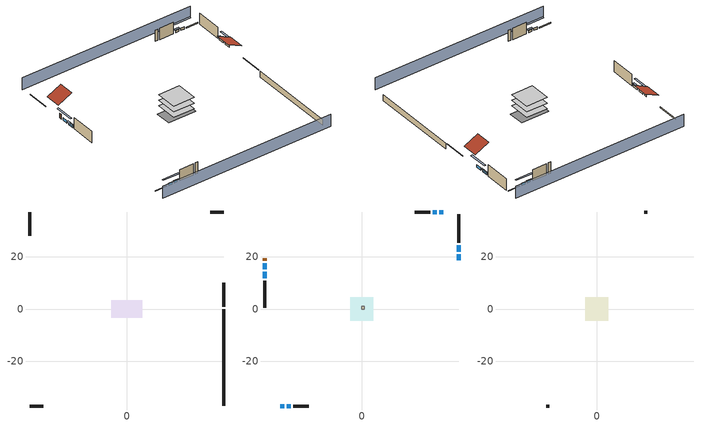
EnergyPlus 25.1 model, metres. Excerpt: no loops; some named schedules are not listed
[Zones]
basement - unconditioned
 floor foundation (Slab1 construction): -5.95,-3.31 -5.95,3.31 5.95,3.31 5.95,-3.31 z-2.13
 wall outside (RimJoist1 construction): 37.1,0.9 37.1,10.07 z0.3:0.61
 wall outside (RimJoist2 construction): -37.1,-37.1 -32.01,-37.1 z0.3:0.61
 wall outside (RimJoist3 construction): -37.1,37.1 -37.1,27.92 z0.3:0.61
 wall outside (RimJoist4 construction): 37.1,37.1 32.01,37.1 z0.3:0.61
 wall foundation (FoundationWall1 construction): 37.1,-37.1 37.1,-0.03 z-2.13:0.3
air source heat pump airloop ret air zone
 floor adiabatic (AdiabaticConst): 0,0 0,1 1,1 1,0 z0
 wall adiabatic (AdiabaticConst): 0,1 0,0 1,0 1,1 0,1 z0:1
 ceiling adiabatic (AdiabaticConst): 1,0 1,1 0,1 0,0 z1
conditioned space
 floor to basement - unconditioned (Floor1 construction): -4.44,-4.44 -4.44,4.44 4.44,4.44 4.44,-4.44 z0.3
 floor adiabatic (AdiabaticFloorConstruction): -4.44,-4.44 -4.44,4.44 4.44,4.44 4.44,-4.44 z2.74
 wall outside (AdiabaticWallConstruction 1): -37.1,19.42 -37.1,18.51 z0.3:2.34
 wall outside (AdiabaticWallConstruction): 37.1,18.57 37.1,21.02 / 37.1,21.94 37.1,24.39 / -37.1,17.58 -37.1,15.24 z0.3:1.37; -31.08,-37.1 -29.59,-37.1 / -28.66,-37.1 -27.17,-37.1 / 31.08,37.1 29.59,37.1 / 28.66,37.1 27.17,37.1 z0.3:1.28; -37.1,14.31 -37.1,11.82 z0.3:1.4
 wall outside (Wall1 construction): 37.1,25.32 37.1,36.17 z0.3:5.18
 wall outside (Wall2 construction): -26.25,-37.1 -20.22,-37.1 z0.3:5.18
 wall outside (Wall3 construction): -37.1,10.89 -37.1,0.43 z0.3:5.18
 wall outside (Wall4 construction): 26.25,37.1 20.22,37.1 z0.3:5.18
 window (WindowConstruction): 37.1,18.57 37.1,21.02 z0.3:1.37
 window (WindowConstruction 1): 37.1,21.95 37.1,24.39 z0.3:1.37
 window (WindowConstruction 2): -31.08,-37.1 -29.59,-37.1 z0.3:1.28
 window (WindowConstruction 3): -28.66,-37.1 -27.18,-37.1 z0.3:1.28
 window (WindowConstruction 4): -37.1,17.58 -37.1,15.24 z0.3:1.37
 window (WindowConstruction 5): -37.1,14.31 -37.1,11.82 z0.3:1.4
 window (WindowConstruction 6): 31.08,37.1 29.59,37.1 z0.3:1.28
 window (WindowConstruction 7): 28.66,37.1 27.18,37.1 z0.3:1.28
 door (Door): -37.1,19.42 -37.1,18.51 z0.3:2.34
 ceiling adiabatic (AdiabaticFloorConstruction): 4.44,-4.44 4.44,4.44 -4.44,4.44 -4.44,-4.44 z2.74
attic - vented
 floor to conditioned space (Floor2 construction Reversed): -4.44,-4.44 -4.44,4.44 4.44,4.44 4.44,-4.44 z5.18
 wall outside (Wall5 construction): -19.29,-37.1 -18.17,-37.1 z0.3:5.18
 wall outside (Wall6 construction): 19.29,37.1 18.17,37.1 z0.3:5.18
 roof outside (Roof1 construction): 37.1,17.64,5.18 31.16,17.64,8.15 31.16,11,8.15 37.1,11,5.18
 roof outside (Roof2 construction): -37.1,20.35,5.18 -31.16,20.35,8.15 -31.16,26.99,8.15 -37.1,26.99,5.18
shading: 37.1,41.67 -37.1,41.67 / -37.1,-41.67 37.1,-41.67 z0:5.18; 37.1,23.76 37.1,15.83 37.71,15.83 37.71,23.76 z4.11; 37.1,24.7 37.1,21.64 37.71,21.64 37.71,24.7 z1.68; -26.85,-37.1 -33.82,-37.1 -33.82,-37.71 -26.85,-37.71 z4.02; -26.87,-37.1 -28.97,-37.1 -28.97,-37.71 -26.87,-37.71 z1.58; -37.1,12.49 -37.1,20.32 -37.71,20.32 -37.71,12.49 z4.11; -37.1,11.51 -37.1,14.61 -37.71,14.61 -37.71,11.51 z1.71; 26.85,37.1 33.82,37.1 33.82,37.71 26.85,37.71 z4.02; 26.87,37.1 28.97,37.1 28.97,37.71 26.87,37.71 z1.58
[Building]
Building 1: Terrain=Suburbs
[Site:Location]
Minot_ND: Latitude {deg}=48.1414; Longitude {deg}=-101.387; Time Zone {hr}=-6; Elevation {m}=523; Keep Site Location Information=Yes
[Site:GroundTemperature:Shallow]
-0.760285, -3.35913, -3.56725, -2.33397, 2.61697, 7.54485, 11.8171, 14.5234, 14.7533, 12.5522, 8.3889, 3.61219
[Site:WaterMainsTemperature]
Calculation Method=Schedule; Temperature Schedule=mains temperature schedule
[Material] Roughness=Rough; Thermal Absorptance=0.9
Name | Thickness {m} | Conductivity {W/m-K} | Density {kg/m3} | Specific Heat {J/kg-K} | Solar Absorptance | Visible Absorptance
asphalt or fiberglass shingles | 0.00635 | 0.162714 | 1121.4 | 1465.45 | 0.85 | 0.85
brick veneer | 0.1016 | 0.793375 | 1762.2 | 795.53 | 0.85 | 0.85
ceiling loosefill ins | 0.338667 | 0.0480833 | 16.02 | 1046.75 | 0.7 | 0.7
ceiling stud and cavity | 0.1397 | 0.0920385 | 65.682 | 1177.47 | 0.7 | 0.7
concrete 4.0 in. | 0.1016 | 1.803125 | 2242.8 | 837.4 | 0.7 | 0.7
concrete 8.0 in. | 0.2032 | 1.803125 | 2242.8 | 837.4 | 0.7 | 0.7
door material | 0.04445 | 0.0612267 | 512.64 | 1214.23 | 0.7 | 0.7
exterior vertical ins | 0.077724 | 0.029427 | 32.04 | 1214.23 | 0.7 | 0.7
floor covering | 0.0127 | 0.0433444 | 54.468 | 1339.84 | 0.6 | 0.6
floor rigid ins; wall rigid ins 1 | 0.512978 | 0.029427 | 32.04 | 1214.23 | 0.7 | 0.7
floor stud and cavity | 0.1397 | 0.923637 | 92.3553 | 1139.71 | 0.7 | 0.7
floor stud and cavity 1 | 0.1397 | 1.75129 | 37.0049 | 1207.88 | 0.7 | 0.7
furniture material basement - unconditioned 1; furniture material conditioned space 1 | 0.1524 | 0.115458 | 640.8 | 1214.23 | 0.6 | 0.6
gypsum board | 0.0127 | 0.160291 | 801 | 837.4 | 0.6 | 0.6
osb sheathing 0.5 in. | 0.0127 | 0.115458 | 512.64 | 1214.23 | 0.6 | 0.6
osb sheathing 0.5 in. 1 | 0.0127 | 0.115458 | 512.64 | 1214.23 | 0.7 | 0.7
osb sheathing 0.75 in. | 0.01905 | 0.115458 | 512.64 | 1214.23 | 0.7 | 0.7
osb sheathing 2.0 in. | 0.0508 | 0.115458 | 512.64 | 1214.23 | 0.7 | 0.7
rim joist rigid ins; wall rigid ins | 0.051816 | 0.029427 | 32.04 | 1214.23 | 0.7 | 0.7
rim joist stud and cavity | 0.0508 | 0.0704178 | 125.044 | 1163.47 | 0.6 | 0.6
roof rigid ins | 0.00281632 | 0.029427 | 32.04 | 1214.23 | 0.7 | 0.7
wall stud and cavity | 0.1397 | 0.231908 | 139.0536 | 1170.24 | 0.7 | 0.7
wall stud and cavity 1 | 0.1397 | 0.447971 | 139.0536 | 1170.24 | 0.6 | 0.6
wall stud and cavity 2 | 0.0889 | 0.380278 | 52.3479 | 1209.89 | 0.7 | 0.7
wall stud and cavity 3 | 0.0889 | 0.391764 | 83.0341 | 1211.67 | 0.7 | 0.7
wood siding; wood siding 1 | 0.0254 | 0.102417 | 544.68 | 1172.36 | 0.7 | 0.7
[Material:NoMass]
Adiabatic: Roughness=Rough; Thermal Resistance {m2-K/W}=176.1; Thermal Absorptance=0.9; Solar Absorptance=0.7; Visible Absorptance=0.7
[WindowMaterial:SimpleGlazingSystem]
WindowMaterial: U-Factor {W/m2-K}=2.78222; Solar Heat Gain Coefficient=0.56
[Construction]
AdiabaticConst: Adiabatic
AdiabaticFloorConstruction: floor stud and cavity 1, floor rigid ins, osb sheathing 0.75 in., floor covering
AdiabaticWallConstruction: wood siding, wall rigid ins 1, wall stud and cavity 2, gypsum board
AdiabaticWallConstruction 1: wood siding 1, wall rigid ins 1, wall stud and cavity 2, gypsum board
Door: door material
Floor1 construction: floor stud and cavity, osb sheathing 0.75 in., floor covering
Floor2 construction Reversed: gypsum board, ceiling stud and cavity, ceiling loosefill ins
FoundationWall1 construction: concrete 8.0 in.
furniture construction basement - unconditioned 1: furniture material basement - unconditioned 1
furniture construction conditioned space 1: furniture material conditioned space 1
PartitionWallConstruction: gypsum board, wall stud and cavity 3, gypsum board
RimJoist1 construction; RimJoist2 construction; RimJoist3 construction; RimJoist4 construction: brick veneer, rim joist rigid ins, osb sheathing 2.0 in., rim joist stud and cavity
Roof1 construction; Roof2 construction: asphalt or fiberglass shingles, roof rigid ins, osb sheathing 0.5 in.
Slab1 construction: concrete 4.0 in.
Wall1 construction; Wall2 construction; Wall3 construction; Wall4 construction: brick veneer, wall rigid ins, osb sheathing 0.5 in. 1, wall stud and cavity, gypsum board
Wall5 construction; Wall6 construction: brick veneer, osb sheathing 0.5 in. 1, wall stud and cavity 1
WindowConstruction; WindowConstruction 1; WindowConstruction 2; WindowConstruction 3; WindowConstruction 4; WindowConstruction 5; WindowConstruction 6; WindowConstruction 7: WindowMaterial
[Zone] Multiplier=1
Name | Volume {m3} | Part of Total Floor Area
air source heat pump airloop ret air zone | 1 | No
attic - vented | 52.2111 | Yes
basement - unconditioned | 192.328 | Yes
conditioned space | 384.656 | Yes
[Space]
Name | Zone | Space Type | Volume {m3}
air source heat pump airloop ret air space | air source heat pump airloop ret air zone | Plenum Space Type
attic - vented 1 | attic - vented |  | 52.2111
basement - unconditioned 1 | basement - unconditioned |  | 192.328
conditioned space 1 | conditioned space |  | 384.656
[SpaceList]
Plenum Space Type: air source heat pump airloop ret air space
[OtherEquipment] Design Level Calculation Method=EquipmentLevel
Name | Fuel Type | Zone or ZoneList or Space or SpaceList | Schedule | Design Level {W} | Fraction Latent | Fraction Radiant | Fraction Lost
air source heat pump airloop_0 RetCondToRP; air source heat pump airloop_0 RetSensLkToRP | None | air source heat pump airloop ret air space | Always On Discrete | 0 | 0 | 0 | 0
air source heat pump airloop_0 RetLatLkToRP | None | air source heat pump airloop ret air space | Always On Discrete | 0 | 1 | 0 | 0
air source heat pump airloop_0 RetCondToDZ; air source heat pump airloop_0 SupCondToDZ; air source heat pump airloop_0 SupSensLkToDZ | None | basement - unconditioned 1 | Always On Discrete | 0 | 0 | 0 | 0
air source heat pump airloop_0 SupLatLkToDZ | None | basement - unconditioned 1 | Always On Discrete | 0 | 1 | 0 | 0
water heater energy adjustment1 | Electricity | basement - unconditioned 1 | Always On Discrete | 0.01 | 0 | 0 | 1
air source heat pump airloop_0 SupCondToLv; air source heat pump airloop_0 SupSensLkToCond; air source heat pump htg coil defrost heat load; mech vent house fan sensible load | None | conditioned space 1 | Always On Discrete | 0 | 0 | 0 | 0
air source heat pump airloop_0 SupLatLkToCond; mech vent house fan latent load | None | conditioned space 1 | Always On Discrete | 0 | 1 | 0 | 0
air source heat pump htg coil defrost supp heat energy; air source heat pump htg coil pan heater energy | Electricity | conditioned space 1 | Always On Discrete | 0 | 0 | 0 | 1
clothes dryer 1 | Electricity | conditioned space 1 | clothes_dryer | 0 | 0.015 | 0.081 | 0.85
cooking range 1 | Electricity | conditioned space 1 | cooking_range | 0 | 0.08 | 0.432 | 0.2
general water use latent | None | conditioned space 1 | general water use schedule | 25.6591 | 1 | 0 | 0
general water use sensible | None | conditioned space 1 | general water use schedule | -25.2881 | 0 | 0.6 | 0
[ZoneInfiltration:EffectiveLeakageArea]
infil attic - vented 1: Zone or Space=attic - vented 1; Schedule=Always On Discrete; Effective Air Leakage Area {cm2}=2628.89; Stack Coefficient=0.000138094; Wind Coefficient=4.18998e-05
[ZoneMixing] Schedule=Always On Continuous; Design Flow Rate Calculation Method=Flow/Zone; Design Flow Rate {m3/s}=0
Name | Zone or Space | Source Zone or Space
whole house fan mix | attic - vented | conditioned space
air source heat pump airloop_0 ZoneMixCondToDZ mix | basement - unconditioned | conditioned space
air source heat pump airloop_0 ZoneMixDZToCond mix | conditioned space | basement - unconditioned
[SurfaceProperty:ExposedFoundationPerimeter]
Slab1: Exposed Perimeter Calculation Method=TotalExposedPerimeter; Total Exposed Perimeter {m}=37.06368
[InternalMass]
Name | Construction | Zone or ZoneList | Space or SpaceList | Surface Area {m2}
furniture mass basement - unconditioned 1 | furniture construction basement - unconditioned 1 | basement - unconditioned | basement - unconditioned 1 | 31.54987
furniture mass conditioned space 1 | furniture construction conditioned space 1 | conditioned space | conditioned space 1 | 63.09974
partition wall mass | PartitionWallConstruction | conditioned space | conditioned space 1 | 157.749
[ElectricEquipment] Design Level Calculation Method=EquipmentLevel
Name | Zone or ZoneList or Space or SpaceList | Schedule | Design Level {W} | Fraction Latent | Fraction Radiant | Fraction Lost
freezer | basement - unconditioned 1 | freezer schedule | 180.892 | 0 | 0.6 | 0
fridge 1 | basement - unconditioned 1 | fridge schedule 1 | 94.7945 | 0 | 0.6 | 0
ceiling fan | conditioned space 1 | ceiling_fan | 53.0067 | 0 | 0.558 | 0
clothes dryer | conditioned space 1 | clothes_dryer | 8831.07 | 0.015 | 0.081 | 0.85
clothes washer | conditioned space 1 | clothes_washer | 3890.08 | 0.03 | 0.162 | 0.7
cooking range | conditioned space 1 | cooking_range | 4159.38 | 0.08 | 0.432 | 0.2
dishwasher | conditioned space 1 | dishwasher | 3951.5 | 0.3 | 0.18 | 0.4
fridge | conditioned space 1 | fridge schedule | 43.8356 | 0 | 0.6 | 0
mech vent bath fan 0 | conditioned space 1 | mech vent bath fan 0 schedule | 30 | 0 | 0 | 1
mech vent house fan | conditioned space 1 | mech vent house fan schedule | 0 | 0 | 0 | 1
mech vent house fan cfis | conditioned space 1 | mech vent house fan cfis schedule | 0 | 0 | 0 | 0
mech vent range fan 0 | conditioned space 1 | mech vent range fan 0 schedule | 30 | 0 | 0 | 1
misc plug loads | conditioned space 1 | plug_loads_other | 295.612 | 0.045 | 0.513 | 0.1
misc tv | conditioned space 1 | plug_loads_tv | 839.57 | 0 | 0.6 | 0
whole house fan | conditioned space 1 | Always On Discrete | 0 | 0 | 0 | 1
[ZoneInfiltration:DesignFlowRate] Schedule=Always On Discrete; Density Basis=Outdoor
Name | Zone or ZoneList or Space or SpaceList | Design Flow Rate Calculation Method | Design Flow Rate {m3/s} | Air Changes per Hour {1/hr} | Constant Term Coefficient | Temperature Term Coefficient | Velocity Term Coefficient | Velocity Squared Term Coefficient
basement_unconditioned 1 duct leakage imbalance infil flow | basement - unconditioned 1 | Flow/Zone | 0
infil basement - unconditioned 1 | basement - unconditioned 1 | AirChanges/Hour |  | 0.1 | 1 | 0 | 0 | 0
infil flow; natural vent flow; whole house fan flow | conditioned space 1 | Flow/Zone | 0
[SurfaceProperty:IncidentSolarMultiplier] Incident Solar Multiplier=1; Incident Solar Multiplier Schedule=trans schedule winter=0.8024 summer=0.8024
Window1; Window2; Window3; Window4; Window5; Window6; Window7; Window8
[Lights]
interior lighting: Zone or ZoneList or Space or SpaceList=conditioned space 1; Schedule=lighting_interior; Design Level Calculation Method=LightingLevel; Lighting Level {W}=448.573; Return Air Fraction=0; Fraction Radiant=0.6; Fraction Visible=0.2; Fraction Replaceable=1
[People]
occupants: Zone or ZoneList or Space or SpaceList=conditioned space 1; Number of People Schedule=occupants; Number of People Calculation Method=People; Number of People=1; Fraction Radiant=0.314171; Sensible Heat Fraction=0.56303; Activity Level Schedule=occupants activity schedule; Carbon Dioxide Generation Rate {m3/s-W}=0; Enable ASHRAE 55 Comfort Warnings=No; Mean Radiant Temperature Calculation Type=EnclosureAveraged
[AirLoopHVAC:ReturnPlenum]
Air Loop HVAC Return Plenum 1: Zone=air source heat pump airloop ret air zone
[Foundation:Kiva]
Foundation Kiva 1: Initial Indoor Air Temperature {C}=-3.74004; Wall Height Above Grade {m}=0.3048; Wall Depth Below Slab {m}=0.2032; Custom Block Material Name 1=exterior vertical ins; Custom Block Depth 1 {m}=2.4384; Custom Block X Position 1 {m}=0.2032; Custom Block Z Position 1 {m}=0
[Foundation:Kiva:Settings]
Soil Conductivity {W/m-K}=1.9041; Soil Density {kg/m3}=1842.3; Soil Specific Heat {J/kg-K}=418.7; Ground Solar Absorptivity=0.9; Ground Thermal Absorptivity=0.9; Ground Surface Roughness {m}=0.03; Far-Field Width {m}=40; Deep-Ground Boundary Condition=ZeroFlux; Deep-Ground Depth {m}=40; Minimum Cell Dimension {m}=0.2; Maximum Cell Growth Coefficient=3; Simulation Timestep=Timestep
[Exterior:Lights]
exterior lighting: Schedule=exterior lighting schedule; Design Level {W}=7.09205
[EnergyManagementSystem:Sensor] Output:Variable or Output:Meter Index Key=basement - unconditioned
Name | Output:Variable or Output:Meter
air_source_heat_pump_airloop_0_DZ_T_s | Zone Air Temperature
air_source_heat_pump_airloop_0_DZ_W_s | Zone Mean Air Humidity Ratio
fridge_tin_s_1 | Zone Mean Air Temperature
[Schedule:Constant]
Name | Hourly Value
Always On Discrete; Always On Continuous; mech vent house fan schedule; mech vent house fan cfis schedule | 1
fridge schedule 1; fridge schedule | 0
trans schedule winter=0.8024 summer=0.8024 | 0.8024
occupants activity schedule | 117.228
[Schedule:Day:Interval]
freezer schedule day; freezer schedule day 6: No, 01:00, 0.610949, 02:00, 0.595675, 03:00, 0.580401, 04:00, 0.565128, 06:00, 0.549854, 07:00, 0.580401, 08:00, 0.610949, 10:00, 0.626223, 12:00, 0.610949, 15:00, 0.641496, 16:00, 0.626223, 17:00, 0.672044, 18:00, 0.733139, 19:00, 0.763686, 20:00, 0.733139, 21:00, 0.717865, 22:00, 0.702591, 23:00, 0.672044, 24:00, 0.626223
freezer schedule day 1: No, 01:00, 0.609489, 02:00, 0.594252, 03:00, 0.579015, 04:00, 0.563777, 06:00, 0.54854, 07:00, 0.579015, 08:00, 0.609489, 10:00, 0.624726, 12:00, 0.609489, 15:00, 0.639964, 16:00, 0.624726, 17:00, 0.670438, 18:00, 0.731387, 19:00, 0.761861, 20:00, 0.731387, 21:00, 0.71615, 22:00, 0.700912, 23:00, 0.670438, 24:00, 0.624726
freezer schedule day 2: No, 01:00, 0.791241, 02:00, 0.77146, 03:00, 0.751679, 04:00, 0.731898, 06:00, 0.712117, 07:00, 0.751679, 08:00, 0.791241, 10:00, 0.811022, 12:00, 0.791241, 15:00, 0.830803, 16:00, 0.811022, 17:00, 0.870365, 18:00, 0.949489, 19:00, 0.989051, 20:00, 0.949489, 21:00, 0.929708, 22:00, 0.909927, 23:00, 0.870365, 24:00, 0.811022
freezer schedule day 3: No, 01:00, 0.8, 02:00, 0.78, 03:00, 0.76, 04:00, 0.74, 06:00, 0.72, 07:00, 0.76, 08:00, 0.8, 10:00, 0.82, 12:00, 0.8, 15:00, 0.84, 16:00, 0.82, 17:00, 0.88, 18:00, 0.96, 19:00, 1, 20:00, 0.96, 21:00, 0.94, 22:00, 0.92, 23:00, 0.88, 24:00, 0.82
freezer schedule day 4: No, 01:00, 0.679562, 02:00, 0.662573, 03:00, 0.645584, 04:00, 0.628595, 06:00, 0.611606, 07:00, 0.645584, 08:00, 0.679562, 10:00, 0.696551, 12:00, 0.679562, 15:00, 0.71354, 16:00, 0.696551, 17:00, 0.747518, 18:00, 0.815474, 19:00, 0.849453, 20:00, 0.815474, 21:00, 0.798485, 22:00, 0.781496, 23:00, 0.747518, 24:00, 0.696551
freezer schedule day 5: No, 01:00, 0.675182, 02:00, 0.658303, 03:00, 0.641423, 04:00, 0.624544, 06:00, 0.607664, 07:00, 0.641423, 08:00, 0.675182, 10:00, 0.692062, 12:00, 0.675182, 15:00, 0.708942, 16:00, 0.692062, 17:00, 0.742701, 18:00, 0.810219, 19:00, 0.843978, 20:00, 0.810219, 21:00, 0.793339, 22:00, 0.77646, 23:00, 0.742701, 24:00, 0.692062
freezer schedule default day; mech vent bath fan 0 schedule default day; general water use schedule default day: No, 24:00, 0
mech vent bath fan 0 schedule day: No, 06:00, 0, 07:00, 1, 24:00, 0
general water use schedule day: No, 01:00, 0.315068, 03:00, 0.287671, 04:00, 0.342466, 05:00, 0.369863, 06:00, 0.520548, 07:00, 0.60274, 08:00, 0.534247, 10:00, 0.506849, 11:00, 0.465753, 14:00, 0.479452, 15:00, 0.534247, 16:00, 0.589041, 17:00, 0.69863, 18:00, 0.876712, 19:00, 0.890411, 20:00, 0.986301, 21:00, 1, 22:00, 0.863014, 23:00, 0.616438, 24:00, 0.465753
[Schedule:Week:Daily]
freezer schedule Week Rule - Jan1-Jan27: freezer schedule day, freezer schedule day, freezer schedule day, freezer schedule day, freezer schedule day, freezer schedule day, freezer schedule day, freezer schedule default day, freezer schedule default day, freezer schedule default day, freezer schedule default day, freezer schedule default day
freezer schedule Week Rule - Jan28-Feb3: freezer schedule day, freezer schedule day, freezer schedule day, freezer schedule day, freezer schedule day 1, freezer schedule day 1, freezer schedule day 1, freezer schedule default day, freezer schedule default day, freezer schedule default day, freezer schedule default day, freezer schedule default day
freezer schedule Week Rule - Feb4-Feb24: freezer schedule day 1, freezer schedule day 1, freezer schedule day 1, freezer schedule day 1, freezer schedule day 1, freezer schedule day 1, freezer schedule day 1, freezer schedule default day, freezer schedule default day, freezer schedule default day, freezer schedule default day, freezer schedule default day
freezer schedule Week Rule - Feb25-Mar3: freezer schedule day 1, freezer schedule day 1, freezer schedule day 1, freezer schedule day 1, freezer schedule day 2, freezer schedule day 2, freezer schedule day 2, freezer schedule default day, freezer schedule default day, freezer schedule default day, freezer schedule default day, freezer schedule default day
freezer schedule Week Rule - Mar4-May26: freezer schedule day 2, freezer schedule day 2, freezer schedule day 2, freezer schedule day 2, freezer schedule day 2, freezer schedule day 2, freezer schedule day 2, freezer schedule default day, freezer schedule default day, freezer schedule default day, freezer schedule default day, freezer schedule default day
freezer schedule Week Rule - May27-Jun2: freezer schedule day 2, freezer schedule day 2, freezer schedule day 2, freezer schedule day 2, freezer schedule day 2, freezer schedule day 3, freezer schedule day 3, freezer schedule default day, freezer schedule default day, freezer schedule default day, freezer schedule default day, freezer schedule default day
freezer schedule Week Rule - Jun3-Sep29: freezer schedule day 3, freezer schedule day 3, freezer schedule day 3, freezer schedule day 3, freezer schedule day 3, freezer schedule day 3, freezer schedule day 3, freezer schedule default day, freezer schedule default day, freezer schedule default day, freezer schedule default day, freezer schedule default day
freezer schedule Week Rule - Sep30-Oct6: freezer schedule day 3, freezer schedule day 4, freezer schedule day 4, freezer schedule day 4, freezer schedule day 4, freezer schedule day 4, freezer schedule day 4, freezer schedule default day, freezer schedule default day, freezer schedule default day, freezer schedule default day, freezer schedule default day
freezer schedule Week Rule - Oct7-Oct27: freezer schedule day 4, freezer schedule day 4, freezer schedule day 4, freezer schedule day 4, freezer schedule day 4, freezer schedule day 4, freezer schedule day 4, freezer schedule default day, freezer schedule default day, freezer schedule default day, freezer schedule default day, freezer schedule default day
freezer schedule Week Rule - Oct28-Nov3: freezer schedule day 4, freezer schedule day 4, freezer schedule day 4, freezer schedule day 4, freezer schedule day 5, freezer schedule day 5, freezer schedule day 5, freezer schedule default day, freezer schedule default day, freezer schedule default day, freezer schedule default day, freezer schedule default day
freezer schedule Week Rule - Nov4-Nov24: freezer schedule day 5, freezer schedule day 5, freezer schedule day 5, freezer schedule day 5, freezer schedule day 5, freezer schedule day 5, freezer schedule day 5, freezer schedule default day, freezer schedule default day, freezer schedule default day, freezer schedule default day, freezer schedule default day
freezer schedule Week Rule - Nov25-Dec1: freezer schedule day 5, freezer schedule day 5, freezer schedule day 5, freezer schedule day 5, freezer schedule day 5, freezer schedule day 5, freezer schedule day 6, freezer schedule default day, freezer schedule default day, freezer schedule default day, freezer schedule default day, freezer schedule default day
freezer schedule Week Rule - Dec2-Dec31: freezer schedule day 6, freezer schedule day 6, freezer schedule day 6, freezer schedule day 6, freezer schedule day 6, freezer schedule day 6, freezer schedule day 6, freezer schedule default day, freezer schedule default day, freezer schedule default day, freezer schedule default day, freezer schedule default day
mech vent bath fan 0 schedule Week Rule - Jan1-Dec31: mech vent bath fan 0 schedule day, mech vent bath fan 0 schedule day, mech vent bath fan 0 schedule day, mech vent bath fan 0 schedule day, mech vent bath fan 0 schedule day, mech vent bath fan 0 schedule day, mech vent bath fan 0 schedule day, mech vent bath fan 0 schedule default day, mech vent bath fan 0 schedule default day, mech vent bath fan 0 schedule default day, mech vent bath fan 0 schedule default day, mech vent bath fan 0 schedule default day
mech vent range fan 0 schedule Week Rule - Jan1-Dec31: mech vent range fan 0 schedule day, mech vent range fan 0 schedule day, mech vent range fan 0 schedule day, mech vent range fan 0 schedule day, mech vent range fan 0 schedule day, mech vent range fan 0 schedule day, mech vent range fan 0 schedule day, mech vent range fan 0 schedule default day, mech vent range fan 0 schedule default day, mech vent range fan 0 schedule default day, mech vent range fan 0 schedule default day, mech vent range fan 0 schedule default day
general water use schedule Week Rule - Jan1-Dec31: general water use schedule day, general water use schedule day, general water use schedule day, general water use schedule day, general water use schedule day, general water use schedule day, general water use schedule day, general water use schedule default day, general water use schedule default day, general water use schedule default day, general water use schedule default day, general water use schedule default day
exterior lighting schedule Week Rule - Jan1-Jan27: exterior lighting schedule day, exterior lighting schedule day, exterior lighting schedule day, exterior lighting schedule day, exterior lighting schedule day, exterior lighting schedule day, exterior lighting schedule day, exterior lighting schedule default day, exterior lighting schedule default day, exterior lighting schedule default day, exterior lighting schedule default day, exterior lighting schedule default day
exterior lighting schedule Week Rule - Jan28-Feb3: exterior lighting schedule day, exterior lighting schedule day, exterior lighting schedule day, exterior lighting schedule day, exterior lighting schedule day 1, exterior lighting schedule day 1, exterior lighting schedule day 1, exterior lighting schedule default day, exterior lighting schedule default day, exterior lighting schedule default day, exterior lighting schedule default day, exterior lighting schedule default day
exterior lighting schedule Week Rule - Feb4-Feb24: exterior lighting schedule day 1, exterior lighting schedule day 1, exterior lighting schedule day 1, exterior lighting schedule day 1, exterior lighting schedule day 1, exterior lighting schedule day 1, exterior lighting schedule day 1, exterior lighting schedule default day, exterior lighting schedule default day, exterior lighting schedule default day, exterior lighting schedule default day, exterior lighting schedule default day
exterior lighting schedule Week Rule - Feb25-Mar3: exterior lighting schedule day 1, exterior lighting schedule day 1, exterior lighting schedule day 1, exterior lighting schedule day 1, exterior lighting schedule day 2, exterior lighting schedule day 2, exterior lighting schedule day 2, exterior lighting schedule default day, exterior lighting schedule default day, exterior lighting schedule default day, exterior lighting schedule default day, exterior lighting schedule default day
exterior lighting schedule Week Rule - Mar4-Mar31: exterior lighting schedule day 2, exterior lighting schedule day 2, exterior lighting schedule day 2, exterior lighting schedule day 2, exterior lighting schedule day 2, exterior lighting schedule day 2, exterior lighting schedule day 2, exterior lighting schedule default day, exterior lighting schedule default day, exterior lighting schedule default day, exterior lighting schedule default day, exterior lighting schedule default day
exterior lighting schedule Week Rule - Apr1-Apr28: exterior lighting schedule day 3, exterior lighting schedule day 3, exterior lighting schedule day 3, exterior lighting schedule day 3, exterior lighting schedule day 3, exterior lighting schedule day 3, exterior lighting schedule day 3, exterior lighting schedule default day, exterior lighting schedule default day, exterior lighting schedule default day, exterior lighting schedule default day, exterior lighting schedule default day
exterior lighting schedule Week Rule - Apr29-May5: exterior lighting schedule day 3, exterior lighting schedule day 3, exterior lighting schedule day 4, exterior lighting schedule day 4, exterior lighting schedule day 4, exterior lighting schedule day 4, exterior lighting schedule day 4, exterior lighting schedule default day, exterior lighting schedule default day, exterior lighting schedule default day, exterior lighting schedule default day, exterior lighting schedule default day
exterior lighting schedule Week Rule - May6-May26: exterior lighting schedule day 4, exterior lighting schedule day 4, exterior lighting schedule day 4, exterior lighting schedule day 4, exterior lighting schedule day 4, exterior lighting schedule day 4, exterior lighting schedule day 4, exterior lighting schedule default day, exterior lighting schedule default day, exterior lighting schedule default day, exterior lighting schedule default day, exterior lighting schedule default day
exterior lighting schedule Week Rule - May27-Jun2: exterior lighting schedule day 4, exterior lighting schedule day 4, exterior lighting schedule day 4, exterior lighting schedule day 4, exterior lighting schedule day 4, exterior lighting schedule day 5, exterior lighting schedule day 5, exterior lighting schedule default day, exterior lighting schedule default day, exterior lighting schedule default day, exterior lighting schedule default day, exterior lighting schedule default day
exterior lighting schedule Week Rule - Jun3-Jun30: exterior lighting schedule day 5, exterior lighting schedule day 5, exterior lighting schedule day 5, exterior lighting schedule day 5, exterior lighting schedule day 5, exterior lighting schedule day 5, exterior lighting schedule day 5, exterior lighting schedule default day, exterior lighting schedule default day, exterior lighting schedule default day, exterior lighting schedule default day, exterior lighting schedule default day
exterior lighting schedule Week Rule - Jul1-Jul28: exterior lighting schedule day 6, exterior lighting schedule day 6, exterior lighting schedule day 6, exterior lighting schedule day 6, exterior lighting schedule day 6, exterior lighting schedule day 6, exterior lighting schedule day 6, exterior lighting schedule default day, exterior lighting schedule default day, exterior lighting schedule default day, exterior lighting schedule default day, exterior lighting schedule default day
exterior lighting schedule Week Rule - Jul29-Aug4: exterior lighting schedule day 6, exterior lighting schedule day 6, exterior lighting schedule day 6, exterior lighting schedule day 7, exterior lighting schedule day 7, exterior lighting schedule day 7, exterior lighting schedule day 7, exterior lighting schedule default day, exterior lighting schedule default day, exterior lighting schedule default day, exterior lighting schedule default day, exterior lighting schedule default day
exterior lighting schedule Week Rule - Aug5-Aug25: exterior lighting schedule day 7, exterior lighting schedule day 7, exterior lighting schedule day 7, exterior lighting schedule day 7, exterior lighting schedule day 7, exterior lighting schedule day 7, exterior lighting schedule day 7, exterior lighting schedule default day, exterior lighting schedule default day, exterior lighting schedule default day, exterior lighting schedule default day, exterior lighting schedule default day
exterior lighting schedule Week Rule - Aug26-Sep1: exterior lighting schedule day 7, exterior lighting schedule day 7, exterior lighting schedule day 7, exterior lighting schedule day 7, exterior lighting schedule day 7, exterior lighting schedule day 7, exterior lighting schedule day 8, exterior lighting schedule default day, exterior lighting schedule default day, exterior lighting schedule default day, exterior lighting schedule default day, exterior lighting schedule default day
exterior lighting schedule Week Rule - Sep2-Sep29: exterior lighting schedule day 8, exterior lighting schedule day 8, exterior lighting schedule day 8, exterior lighting schedule day 8, exterior lighting schedule day 8, exterior lighting schedule day 8, exterior lighting schedule day 8, exterior lighting schedule default day, exterior lighting schedule default day, exterior lighting schedule default day, exterior lighting schedule default day, exterior lighting schedule default day
exterior lighting schedule Week Rule - Sep30-Oct6: exterior lighting schedule day 8, exterior lighting schedule day 9, exterior lighting schedule day 9, exterior lighting schedule day 9, exterior lighting schedule day 9, exterior lighting schedule day 9, exterior lighting schedule day 9, exterior lighting schedule default day, exterior lighting schedule default day, exterior lighting schedule default day, exterior lighting schedule default day, exterior lighting schedule default day
exterior lighting schedule Week Rule - Oct7-Oct27: exterior lighting schedule day 9, exterior lighting schedule day 9, exterior lighting schedule day 9, exterior lighting schedule day 9, exterior lighting schedule day 9, exterior lighting schedule day 9, exterior lighting schedule day 9, exterior lighting schedule default day, exterior lighting schedule default day, exterior lighting schedule default day, exterior lighting schedule default day, exterior lighting schedule default day
exterior lighting schedule Week Rule - Oct28-Nov3: exterior lighting schedule day 9, exterior lighting schedule day 9, exterior lighting schedule day 9, exterior lighting schedule day 9, exterior lighting schedule day 10, exterior lighting schedule day 10, exterior lighting schedule day 10, exterior lighting schedule default day, exterior lighting schedule default day, exterior lighting schedule default day, exterior lighting schedule default day, exterior lighting schedule default day
exterior lighting schedule Week Rule - Nov4-Nov24: exterior lighting schedule day 10, exterior lighting schedule day 10, exterior lighting schedule day 10, exterior lighting schedule day 10, exterior lighting schedule day 10, exterior lighting schedule day 10, exterior lighting schedule day 10, exterior lighting schedule default day, exterior lighting schedule default day, exterior lighting schedule default day, exterior lighting schedule default day, exterior lighting schedule default day
exterior lighting schedule Week Rule - Nov25-Dec1: exterior lighting schedule day 10, exterior lighting schedule day 10, exterior lighting schedule day 10, exterior lighting schedule day 10, exterior lighting schedule day 10, exterior lighting schedule day 10, exterior lighting schedule day 11, exterior lighting schedule default day, exterior lighting schedule default day, exterior lighting schedule default day, exterior lighting schedule default day, exterior lighting schedule default day
exterior lighting schedule Week Rule - Dec2-Dec31: exterior lighting schedule day 11, exterior lighting schedule day 11, exterior lighting schedule day 11, exterior lighting schedule day 11, exterior lighting schedule day 11, exterior lighting schedule day 11, exterior lighting schedule day 11, exterior lighting schedule default day, exterior lighting schedule default day, exterior lighting schedule default day, exterior lighting schedule default day, exterior lighting schedule default day
[Schedule:Year]
freezer schedule: freezer schedule Week Rule - Jan1-Jan27, 1, 1, 1, 27, freezer schedule Week Rule - Jan28-Feb3, 1, 28, 2, 3, freezer schedule Week Rule - Feb4-Feb24, 2, 4, 2, 24, freezer schedule Week Rule - Feb25-Mar3, 2, 25, 3, 3, freezer schedule Week Rule - Mar4-May26, 3, 4, 5, 26, freezer schedule Week Rule - May27-Jun2, 5, 27, 6, 2, freezer schedule Week Rule - Jun3-Sep29, 6, 3, 9, 29, freezer schedule Week Rule - Sep30-Oct6, 9, 30, 10, 6, freezer schedule Week Rule - Oct7-Oct27, 10, 7, 10, 27, freezer schedule Week Rule - Oct28-Nov3, 10, 28, 11, 3, freezer schedule Week Rule - Nov4-Nov24, 11, 4, 11, 24, freezer schedule Week Rule - Nov25-Dec1, 11, 25, 12, 1, freezer schedule Week Rule - Dec2-Dec31, 12, 2, 12, 31
mech vent bath fan 0 schedule: mech vent bath fan 0 schedule Week Rule - Jan1-Dec31, 1, 1, 12, 31
mech vent range fan 0 schedule: mech vent range fan 0 schedule Week Rule - Jan1-Dec31, 1, 1, 12, 31
general water use schedule: general water use schedule Week Rule - Jan1-Dec31, 1, 1, 12, 31
exterior lighting schedule: exterior lighting schedule Week Rule - Jan1-Jan27, 1, 1, 1, 27, exterior lighting schedule Week Rule - Jan28-Feb3, 1, 28, 2, 3, exterior lighting schedule Week Rule - Feb4-Feb24, 2, 4, 2, 24, exterior lighting schedule Week Rule - Feb25-Mar3, 2, 25, 3, 3, exterior lighting schedule Week Rule - Mar4-Mar31, 3, 4, 3, 31, exterior lighting schedule Week Rule - Apr1-Apr28, 4, 1, 4, 28, exterior lighting schedule Week Rule - Apr29-May5, 4, 29, 5, 5, exterior lighting schedule Week Rule - May6-May26, 5, 6, 5, 26, exterior lighting schedule Week Rule - May27-Jun2, 5, 27, 6, 2, exterior lighting schedule Week Rule - Jun3-Jun30, 6, 3, 6, 30, exterior lighting schedule Week Rule - Jul1-Jul28, 7, 1, 7, 28, exterior lighting schedule Week Rule - Jul29-Aug4, 7, 29, 8, 4, exterior lighting schedule Week Rule - Aug5-Aug25, 8, 5, 8, 25, exterior lighting schedule Week Rule - Aug26-Sep1, 8, 26, 9, 1, exterior lighting schedule Week Rule - Sep2-Sep29, 9, 2, 9, 29, exterior lighting schedule Week Rule - Sep30-Oct6, 9, 30, 10, 6, exterior lighting schedule Week Rule - Oct7-Oct27, 10, 7, 10, 27, exterior lighting schedule Week Rule - Oct28-Nov3, 10, 28, 11, 3, exterior lighting schedule Week Rule - Nov4-Nov24, 11, 4, 11, 24, exterior lighting schedule Week Rule - Nov25-Dec1, 11, 25, 12, 1, exterior lighting schedule Week Rule - Dec2-Dec31, 12, 2, 12, 31
[Schedule:File] File=in.schedules.csv; Rows to Skip at Top=1; Number of Hours of Data=8760; Column Separator=Comma; Interpolate to Timestep=Yes; Minutes per Item=60; Adjust Schedule for Daylight Savings=Yes
Name | Column Number
lighting_interior | 5
occupants | 1
ceiling_fan | 4
clothes_dryer | 10
clothes_washer | 9
cooking_range | 11
dishwasher | 7
plug_loads_other | 2
plug_loads_tv | 3
[Schedule:Compact]
mains temperature schedule: Through: 01/01, For: AllDays, Until: 24:00, 4.685, Through: 01/02, For: AllDays, Until: 24:00, 4.60056, Through: 01/03, For: AllDays, Until: 24:00, 4.51667, Through: 01/04, For: AllDays, Until: 24:00, 4.435, Through: 01/05, For: AllDays, Until: 24:00, 4.35389, Through: 01/06, For: AllDays, Until: 24:00, 4.27444, Through: 01/07, For: AllDays, Until: 24:00, 4.19611, Through: 01/08, For: AllDays, Until: 24:00, 4.11944, Through: 01/09, For: AllDays, Until: 24:00, 4.04389, Through: 01/10, For: AllDays, Until: 24:00, 3.96944, Through: 01/11, For: AllDays, Until: 24:00, 3.89722, Through: 01/12, For: AllDays, Until: 24:00, 3.82556, Through: 01/13, For: AllDays, Until: 24:00, 3.75611, Through: 01/14, For: AllDays, Until: 24:00, 3.68778, Through: 01/15, For: AllDays, Until: 24:00, 3.62111, Through: 01/16, For: AllDays, Until: 24:00, 3.55556, Through: 01/17, For: AllDays, Until: 24:00, 3.49222, Through: 01/18, For: AllDays, Until: 24:00, 3.43, Through: 01/19, For: AllDays, Until: 24:00, 3.36944, Through: 01/20, For: AllDays, Until: 24:00, 3.31056, Through: 01/21, For: AllDays, Until: 24:00, 3.25278, Through: 01/22, For: AllDays, Until: 24:00, 3.19722, Through: 01/23, For: AllDays, Until: 24:00, 3.14333, Through: 01/24, For: AllDays, Until: 24:00, 3.09111, Through: 01/25, For: AllDays, Until: 24:00, 3.04, Through: 01/26, For: AllDays, Until: 24:00, 2.99111, Through: 01/27, For: AllDays, Until: 24:00, 2.94389, Through: 01/28, For: AllDays, Until: 24:00, 2.89833, Through: 01/29, For: AllDays, Until: 24:00, 2.85444, Through: 01/30, For: AllDays, Until: 24:00, 2.81222, Through: 01/31, For: AllDays, Until: 24:00, 2.77222, Through: 02/01, For: AllDays, Until: 24:00, 2.73333, Through: 02/02, For: AllDays, Until: 24:00, 2.69667, Through: 02/03, For: AllDays, Until: 24:00, 2.66167, Through: 02/04, For: AllDays, Until: 24:00, 2.62833, Through: 02/05, For: AllDays, Until: 24:00, 2.59722, Through: 02/06, For: AllDays, Until: 24:00, 2.56778, Through: 02/07, For: AllDays, Until: 24:00, 2.54, Through: 02/08, For: AllDays, Until: 24:00, 2.51389, Through: 02/09, For: AllDays, Until: 24:00, 2.49, Through: 02/10, For: AllDays, Until: 24:00, 2.46778, Through: 02/11, For: AllDays, Until: 24:00, 2.44778, Through: 02/12, For: AllDays, Until: 24:00, 2.42944, Through: 02/13, For: AllDays, Until: 24:00, 2.41278, Through: 02/14, For: AllDays, Until: 24:00, 2.39833, Through: 02/15, For: AllDays, Until: 24:00, 2.38556, Through: 02/16, For: AllDays, Until: 24:00, 2.37444, Through: 02/17, For: AllDays, Until: 24:00, 2.36556, Through: 02/18, For: AllDays, Until: 24:00, 2.35889, Through: 02/19, For: AllDays, Until: 24:00, 2.35333, Through: 02/20, For: AllDays, Until: 24:00, 2.35, Through: 02/21, For: AllDays, Until: 24:00, 2.34889, Through: 02/22, For: AllDays, Until: 24:00, 2.34944, Through: 02/23, For: AllDays, Until: 24:00, 2.35167, Through: 02/24, For: AllDays, Until: 24:00, 2.35611, Through: 02/25, For: AllDays, Until: 24:00, 2.36222, Through: 02/26, For: AllDays, Until: 24:00, 2.37056, Through: 02/27, For: AllDays, Until: 24:00, 2.38056, Through: 02/28, For: AllDays, Until: 24:00, 2.39222, Through: 03/01, For: AllDays, Until: 24:00, 2.40611, Through: 03/02, For: AllDays, Until: 24:00, 2.42222, Through: 03/03, For: AllDays, Until: 24:00, 2.43944, Through: 03/04, For: AllDays, Until: 24:00, 2.45889, Through: 03/05, For: AllDays, Until: 24:00, 2.48056, Through: 03/06, For: AllDays, Until: 24:00, 2.50333, Through: 03/07, For: AllDays, Until: 24:00, 2.52833, Through: 03/08, For: AllDays, Until: 24:00, 2.55556, Through: 03/09, For: AllDays, Until: 24:00, 2.58389, Through: 03/10, For: AllDays, Until: 24:00, 2.61444, Through: 03/11, For: AllDays, Until: 24:00, 2.64722, Through: 03/12, For: AllDays, Until: 24:00, 2.68111, Through: 03/13, For: AllDays, Until: 24:00, 2.71722, Through: 03/14, For: AllDays, Until: 24:00, 2.755, Through: 03/15, For: AllDays, Until: 24:00, 2.79444, Through: 03/16, For: AllDays, Until: 24:00, 2.83611, Through: 03/17, For: AllDays, Until: 24:00, 2.87889, Through: 03/18, For: AllDays, Until: 24:00, 2.92389, Through: 03/19, For: AllDays, Until: 24:00, 2.97056, Through: 03/20, For: AllDays, Until: 24:00, 3.01833, Through: 03/21, For: AllDays, Until: 24:00, 3.06833, Through: 03/22, For: AllDays, Until: 24:00, 3.12, Through: 03/23, For: AllDays, Until: 24:00, 3.17333, Through: 03/24, For: AllDays, Until: 24:00, 3.22833, Through: 03/25, For: AllDays, Until: 24:00, 3.285, Through: 03/26, For: AllDays, Until: 24:00, 3.34333, Through: 03/27, For: AllDays, Until: 24:00, 3.40333, Through: 03/28, For: AllDays, Until: 24:00, 3.465, Through: 03/29, For: AllDays, Until: 24:00, 3.52778, Through: 03/30, For: AllDays, Until: 24:00, 3.59222, Through: 03/31, For: AllDays, Until: 24:00, 3.65833, Through: 04/01, For: AllDays, Until: 24:00, 3.72611, Through: 04/02, For: AllDays, Until: 24:00, 3.795, Through: 04/03, For: AllDays, Until: 24:00, 3.86556, Through: 04/04, For: AllDays, Until: 24:00, 3.93778, Through: 04/05, For: AllDays, Until: 24:00, 4.01111, Through: 04/06, For: AllDays, Until: 24:00, 4.08611, Through: 04/07, For: AllDays, Until: 24:00, 4.16222, Through: 04/08, For: AllDays, Until: 24:00, 4.24, Through: 04/09, For: AllDays, Until: 24:00, 4.31889, Through: 04/10, For: AllDays, Until: 24:00, 4.39944, Through: 04/11, For: AllDays, Until: 24:00, 4.48111, Through: 04/12, For: AllDays, Until: 24:00, 4.56389, Through: 04/13, For: AllDays, Until: 24:00, 4.64778, Through: 04/14, For: AllDays, Until: 24:00, 4.73333, Through: 04/15, For: AllDays, Until: 24:00, 4.82, Through: 04/16, For: AllDays, Until: 24:00, 4.90722, Through: 04/17, For: AllDays, Until: 24:00, 4.99611, Through: 04/18, For: AllDays, Until: 24:00, 5.08611, Through: 04/19, For: AllDays, Until: 24:00, 5.17722, Through: 04/20, For: AllDays, Until: 24:00, 5.26944, Through: 04/21, For: AllDays, Until: 24:00, 5.36222, Through: 04/22, For: AllDays, Until: 24:00, 5.45667, Through: 04/23, For: AllDays, Until: 24:00, 5.55167, Through: 04/24, For: AllDays, Until: 24:00, 5.64778, Through: 04/25, For: AllDays, Until: 24:00, 5.745, Through: 04/26, For: AllDays, Until: 24:00, 5.84278, Through: 04/27, For: AllDays, Until: 24:00, 5.94167, Through: 04/28, For: AllDays, Until: 24:00, 6.04111, Through: 04/29, For: AllDays, Until: 24:00, 6.14167, Through: 04/30, For: AllDays, Until: 24:00, 6.24278, Through: 05/01, For: AllDays, Until: 24:00, 6.34444, Through: 05/02, For: AllDays, Until: 24:00, 6.44722, Through: 05/03, For: AllDays, Until: 24:00, 6.55056, Through: 05/04, For: AllDays, Until: 24:00, 6.65444, Through: 05/05, For: AllDays, Until: 24:00, 6.75889, Through: 05/06, For: AllDays, Until: 24:00, 6.86444, Through: 05/07, For: AllDays, Until: 24:00, 6.97, Through: 05/08, For: AllDays, Until: 24:00, 7.07611, Through: 05/09, For: AllDays, Until: 24:00, 7.18333, Through: 05/10, For: AllDays, Until: 24:00, 7.29056, Through: 05/11, For: AllDays, Until: 24:00, 7.39833, Through: 05/12, For: AllDays, Until: 24:00, 7.50611, Through: 05/13, For: AllDays, Until: 24:00, 7.615, Through: 05/14, For: AllDays, Until: 24:00, 7.72389, Through: 05/15, For: AllDays, Until: 24:00, 7.83278, Through: 05/16, For: AllDays, Until: 24:00, 7.94222, Through: 05/17, For: AllDays, Until: 24:00, 8.05167, Through: 05/18, For: AllDays, Until: 24:00, 8.16167, Through: 05/19, For: AllDays, Until: 24:00, 8.27167, Through: 05/20, For: AllDays, Until: 24:00, 8.38222, Through: 05/21, For: AllDays, Until: 24:00, 8.49222, Through: 05/22, For: AllDays, Until: 24:00, 8.60278, Through: 05/23, For: AllDays, Until: 24:00, 8.71333, Through: 05/24, For: AllDays, Until: 24:00, 8.82389, Through: 05/25, For: AllDays, Until: 24:00, 8.93389, Through: 05/26, For: AllDays, Until: 24:00, 9.04444, Through: 05/27, For: AllDays, Until: 24:00, 9.155, Through: 05/28, For: AllDays, Until: 24:00, 9.265, Through: 05/29, For: AllDays, Until: 24:00, 9.375, Through: 05/30, For: AllDays, Until: 24:00, 9.485, Through: 05/31, For: AllDays, Until: 24:00, 9.59444, Through: 06/01, For: AllDays, Until: 24:00, 9.70389, Through: 06/02, For: AllDays, Until: 24:00, 9.81333, Through: 06/03, For: AllDays, Until: 24:00, 9.92222, Through: 06/04, For: AllDays, Until: 24:00, 10.0306, Through: 06/05, For: AllDays, Until: 24:00, 10.1383, Through: 06/06, For: AllDays, Until: 24:00, 10.2461, Through: 06/07, For: AllDays, Until: 24:00, 10.3533, Through: 06/08, For: AllDays, Until: 24:00, 10.4606, Through: 06/09, For: AllDays, Until: 24:00, 10.5667, Through: 06/10, For: AllDays, Until: 24:00, 10.6722, Through: 06/11, For: AllDays, Until: 24:00, 10.7778, Through: 06/12, For: AllDays, Until: 24:00, 10.8822, Through: 06/13, For: AllDays, Until: 24:00, 10.9861, Through: 06/14, For: AllDays, Until: 24:00, 11.0894, Through: 06/15, For: AllDays, Until: 24:00, 11.1922, Through: 06/16, For: AllDays, Until: 24:00, 11.2939, Through: 06/17, For: AllDays, Until: 24:00, 11.3956, Through: 06/18, For: AllDays, Until: 24:00, 11.4956, Through: 06/19, For: AllDays, Until: 24:00, 11.5956, Through: 06/20, For: AllDays, Until: 24:00, 11.6939, Through: 06/21, For: AllDays, Until: 24:00, 11.7917, Through: 06/22, For: AllDays, Until: 24:00, 11.8889, Through: 06/23, For: AllDays, Until: 24:00, 11.985, Through: 06/24, For: AllDays, Until: 24:00, 12.08, Through: 06/25, For: AllDays, Until: 24:00, 12.1744, Through: 06/26, For: AllDays, Until: 24:00, 12.2672, Through: 06/27, For: AllDays, Until: 24:00, 12.3594, Through: 06/28, For: AllDays, Until: 24:00, 12.4506, Through: 06/29, For: AllDays, Until: 24:00, 12.5406, Through: 06/30, For: AllDays, Until: 24:00, 12.6294, Through: 07/01, For: AllDays, Until: 24:00, 12.7167, Through: 07/02, For: AllDays, Until: 24:00, 12.8033, Through: 07/03, For: AllDays, Until: 24:00, 12.8889, Through: 07/04, For: AllDays, Until: 24:00, 12.9728, Through: 07/05, For: AllDays, Until: 24:00, 13.0556, Through: 07/06, For: AllDays, Until: 24:00, 13.1372, Through: 07/07, For: AllDays, Until: 24:00, 13.2172, Through: 07/08, For: AllDays, Until: 24:00, 13.2967, Through: 07/09, For: AllDays, Until: 24:00, 13.3739, Through: 07/10, For: AllDays, Until: 24:00, 13.45, Through: 07/11, For: AllDays, Until: 24:00, 13.525, Through: 07/12, For: AllDays, Until: 24:00, 13.5983, Through: 07/13, For: AllDays, Until: 24:00, 13.6706, Through: 07/14, For: AllDays, Until: 24:00, 13.7411, Through: 07/15, For: AllDays, Until: 24:00, 13.8106, Through: 07/16, For: AllDays, Until: 24:00, 13.8778, Through: 07/17, For: AllDays, Until: 24:00, 13.9439, Through: 07/18, For: AllDays, Until: 24:00, 14.0083, Through: 07/19, For: AllDays, Until: 24:00, 14.0717, Through: 07/20, For: AllDays, Until: 24:00, 14.1328, Through: 07/21, For: AllDays, Until: 24:00, 14.1928, Through: 07/22, For: AllDays, Until: 24:00, 14.2511, Through: 07/23, For: AllDays, Until: 24:00, 14.3078, Through: 07/24, For: AllDays, Until: 24:00, 14.3628, Through: 07/25, For: AllDays, Until: 24:00, 14.4161, Through: 07/26, For: AllDays, Until: 24:00, 14.4678, Through: 07/27, For: AllDays, Until: 24:00, 14.5178, Through: 07/28, For: AllDays, Until: 24:00, 14.5661, Through: 07/29, For: AllDays, Until: 24:00, 14.6122, Through: 07/30, For: AllDays, Until: 24:00, 14.6572, Through: 07/31, For: AllDays, Until: 24:00, 14.7006, Through: 08/01, For: AllDays, Until: 24:00, 14.7417, Through: 08/02, For: AllDays, Until: 24:00, 14.7811, Through: 08/03, For: AllDays, Until: 24:00, 14.8189, Through: 08/04, For: AllDays, Until: 24:00, 14.855, Through: 08/05, For: AllDays, Until: 24:00, 14.8889, Through: 08/06, For: AllDays, Until: 24:00, 14.9217, Through: 08/07, For: AllDays, Until: 24:00, 14.9522, Through: 08/08, For: AllDays, Until: 24:00, 14.9806, Through: 08/09, For: AllDays, Until: 24:00, 15.0078, Through: 08/10, For: AllDays, Until: 24:00, 15.0328, Through: 08/11, For: AllDays, Until: 24:00, 15.0556, Through: 08/12, For: AllDays, Until: 24:00, 15.0772, Through: 08/13, For: AllDays, Until: 24:00, 15.0967, Through: 08/14, For: AllDays, Until: 24:00, 15.1139, Through: 08/15, For: AllDays, Until: 24:00, 15.1294, Through: 08/16, For: AllDays, Until: 24:00, 15.1433, Through: 08/17, For: AllDays, Until: 24:00, 15.1556, Through: 08/18, For: AllDays, Until: 24:00, 15.1656, Through: 08/19, For: AllDays, Until: 24:00, 15.1733, Through: 08/20, For: AllDays, Until: 24:00, 15.1794, Through: 08/21, For: AllDays, Until: 24:00, 15.1839, Through: 08/22, For: AllDays, Until: 24:00, 15.1867, Through: 08/23, For: AllDays, Until: 24:00, 15.1872, Through: 08/24, For: AllDays, Until: 24:00, 15.1856, Through: 08/25, For: AllDays, Until: 24:00, 15.1822, Through: 08/26, For: AllDays, Until: 24:00, 15.1772, Through: 08/27, For: AllDays, Until: 24:00, 15.17, Through: 08/28, For: AllDays, Until: 24:00, 15.1611, Through: 08/29, For: AllDays, Until: 24:00, 15.15, Through: 08/30, For: AllDays, Until: 24:00, 15.1372, Through: 08/31, For: AllDays, Until: 24:00, 15.1228, Through: 09/01, For: AllDays, Until: 24:00, 15.1061, Through: 09/02, For: AllDays, Until: 24:00, 15.0878, Through: 09/03, For: AllDays, Until: 24:00, 15.0678, Through: 09/04, For: AllDays, Until: 24:00, 15.0456, Through: 09/05, For: AllDays, Until: 24:00, 15.0217, Through: 09/06, For: AllDays, Until: 24:00, 14.9956, Through: 09/07, For: AllDays, Until: 24:00, 14.9678, Through: 09/08, For: AllDays, Until: 24:00, 14.9383, Through: 09/09, For: AllDays, Until: 24:00, 14.9072, Through: 09/10, For: AllDays, Until: 24:00, 14.8739, Through: 09/11, For: AllDays, Until: 24:00, 14.8389, Through: 09/12, For: AllDays, Until: 24:00, 14.8022, Through: 09/13, For: AllDays, Until: 24:00, 14.7633, Through: 09/14, For: AllDays, Until: 24:00, 14.7233, Through: 09/15, For: AllDays, Until: 24:00, 14.6811, Through: 09/16, For: AllDays, Until: 24:00, 14.6372, Through: 09/17, For: AllDays, Until: 24:00, 14.5917, Through: 09/18, For: AllDays, Until: 24:00, 14.5444, Through: 09/19, For: AllDays, Until: 24:00, 14.495, Through: 09/20, For: AllDays, Until: 24:00, 14.4444, Through: 09/21, For: AllDays, Until: 24:00, 14.3922, Through: 09/22, For: AllDays, Until: 24:00, 14.3378, Through: 09/23, For: AllDays, Until: 24:00, 14.2822, Through: 09/24, For: AllDays, Until: 24:00, 14.225, Through: 09/25, For: AllDays, Until: 24:00, 14.1661, Through: 09/26, For: AllDays, Until: 24:00, 14.1056, Through: 09/27, For: AllDays, Until: 24:00, 14.0433, Through: 09/28, For: AllDays, Until: 24:00, 13.9794, Through: 09/29, For: AllDays, Until: 24:00, 13.9144, Through: 09/30, For: AllDays, Until: 24:00, 13.8472, Through: 10/01, For: AllDays, Until: 24:00, 13.7794, Through: 10/02, For: AllDays, Until: 24:00, 13.7094, Through: 10/03, For: AllDays, Until: 24:00, 13.6383, Through: 10/04, For: AllDays, Until: 24:00, 13.5656, Through: 10/05, For: AllDays, Until: 24:00, 13.4917, Through: 10/06, For: AllDays, Until: 24:00, 13.4161, Through: 10/07, For: AllDays, Until: 24:00, 13.3389, Through: 10/08, For: AllDays, Until: 24:00, 13.2606, Through: 10/09, For: AllDays, Until: 24:00, 13.1811, Through: 10/10, For: AllDays, Until: 24:00, 13.1006, Through: 10/11, For: AllDays, Until: 24:00, 13.0183, Through: 10/12, For: AllDays, Until: 24:00, 12.935, Through: 10/13, For: AllDays, Until: 24:00, 12.85, Through: 10/14, For: AllDays, Until: 24:00, 12.7644, Through: 10/15, For: AllDays, Until: 24:00, 12.6772, Through: 10/16, For: AllDays, Until: 24:00, 12.5889, Through: 10/17, For: AllDays, Until: 24:00, 12.5, Through: 10/18, For: AllDays, Until: 24:00, 12.4094, Through: 10/19, For: AllDays, Until: 24:00, 12.3178, Through: 10/20, For: AllDays, Until: 24:00, 12.2256, Through: 10/21, For: AllDays, Until: 24:00, 12.1317, Through: 10/22, For: AllDays, Until: 24:00, 12.0372, Through: 10/23, For: AllDays, Until: 24:00, 11.9417, Through: 10/24, For: AllDays, Until: 24:00, 11.845, Through: 10/25, For: AllDays, Until: 24:00, 11.7478, Through: 10/26, For: AllDays, Until: 24:00, 11.6494, Through: 10/27, For: AllDays, Until: 24:00, 11.5506, Through: 10/28, For: AllDays, Until: 24:00, 11.4506, Through: 10/29, For: AllDays, Until: 24:00, 11.3494, Through: 10/30, For: AllDays, Until: 24:00, 11.2483, Through: 10/31, For: AllDays, Until: 24:00, 11.1456, Through: 11/01, For: AllDays, Until: 24:00, 11.0428, Through: 11/02, For: AllDays, Until: 24:00, 10.9394, Through: 11/03, For: AllDays, Until: 24:00, 10.835, Through: 11/04, For: AllDays, Until: 24:00, 10.73, Through: 11/05, For: AllDays, Until: 24:00, 10.6244, Through: 11/06, For: AllDays, Until: 24:00, 10.5183, Through: 11/07, For: AllDays, Until: 24:00, 10.4122, Through: 11/08, For: AllDays, Until: 24:00, 10.305, Through: 11/09, For: AllDays, Until: 24:00, 10.1978, Through: 11/10, For: AllDays, Until: 24:00, 10.0894, Through: 11/11, For: AllDays, Until: 24:00, 9.98111, Through: 11/12, For: AllDays, Until: 24:00, 9.87278, Through: 11/13, For: AllDays, Until: 24:00, 9.76389, Through: 11/14, For: AllDays, Until: 24:00, 9.65444, Through: 11/15, For: AllDays, Until: 24:00, 9.545, Through: 11/16, For: AllDays, Until: 24:00, 9.435, Through: 11/17, For: AllDays, Until: 24:00, 9.325, Through: 11/18, For: AllDays, Until: 24:00, 9.215, Through: 11/19, For: AllDays, Until: 24:00, 9.105, Through: 11/20, For: AllDays, Until: 24:00, 8.99444, Through: 11/21, For: AllDays, Until: 24:00, 8.88389, Through: 11/22, For: AllDays, Until: 24:00, 8.77333, Through: 11/23, For: AllDays, Until: 24:00, 8.66333, Through: 11/24, For: AllDays, Until: 24:00, 8.55278, Through: 11/25, For: AllDays, Until: 24:00, 8.44222, Through: 11/26, For: AllDays, Until: 24:00, 8.33222, Through: 11/27, For: AllDays, Until: 24:00, 8.22167, Through: 11/28, For: AllDays, Until: 24:00, 8.11167, Through: 11/29, For: AllDays, Until: 24:00, 8.00222, Through: 11/30, For: AllDays, Until: 24:00, 7.89278, Through: 12/01, For: AllDays, Until: 24:00, 7.78333, Through: 12/02, For: AllDays, Until: 24:00, 7.67444, Through: 12/03, For: AllDays, Until: 24:00, 7.56556, Through: 12/04, For: AllDays, Until: 24:00, 7.45722, Through: 12/05, For: AllDays, Until: 24:00, 7.34944, Through: 12/06, For: AllDays, Until: 24:00, 7.24167, Through: 12/07, For: AllDays, Until: 24:00, 7.135, Through: 12/08, For: AllDays, Until: 24:00, 7.02833, Through: 12/09, For: AllDays, Until: 24:00, 6.92222, Through: 12/10, For: AllDays, Until: 24:00, 6.81667, Through: 12/11, For: AllDays, Until: 24:00, 6.71167, Through: 12/12, For: AllDays, Until: 24:00, 6.60722, Through: 12/13, For: AllDays, Until: 24:00, 6.50333, Through: 12/14, For: AllDays, Until: 24:00, 6.40056, Through: 12/15, For: AllDays, Until: 24:00, 6.29833, Through: 12/16, For: AllDays, Until: 24:00, 6.19667, Through: 12/17, For: AllDays, Until: 24:00, 6.09556, Through: 12/18, For: AllDays, Until: 24:00, 5.99556, Through: 12/19, For: AllDays, Until: 24:00, 5.89667, Through: 12/20, For: AllDays, Until: 24:00, 5.79833, Through: 12/21, For: AllDays, Until: 24:00, 5.70056, Through: 12/22, For: AllDays, Until: 24:00, 5.60389, Through: 12/23, For: AllDays, Until: 24:00, 5.50833, Through: 12/24, For: AllDays, Until: 24:00, 5.41389, Through: 12/25, For: AllDays, Until: 24:00, 5.32, Through: 12/26, For: AllDays, Until: 24:00, 5.22722, Through: 12/27, For: AllDays, Until: 24:00, 5.13611, Through: 12/28, For: AllDays, Until: 24:00, 5.04556, Through: 12/29, For: AllDays, Until: 24:00, 4.95611, Through: 12/30, For: AllDays, Until: 24:00, 4.86778, Through: 12/31, For: AllDays, Until: 24:00, 4.78056
